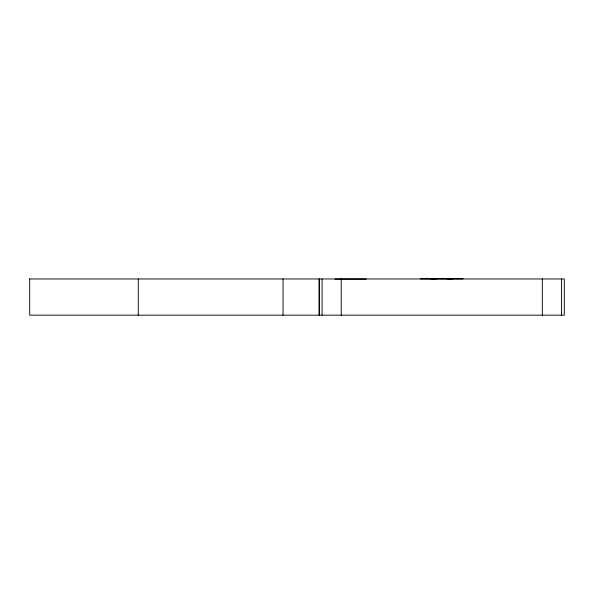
<?xml version="1.0" encoding="UTF-8"?>
<svg xmlns="http://www.w3.org/2000/svg" width="594" height="594" viewBox="0 0 594 594"><rect width="100%" height="100%" fill="white"/><g stroke="black" fill="none" stroke-linecap="round" stroke-linejoin="round"><path stroke-width="0.89" d="M138.276 315.154L138.276 278.965M283.034 315.154L283.034 278.965M334.897 279.091L366.246 279.091M430.917 278.861L452.606 278.861M447.208 278.846L463.127 278.861M420.404 278.861L436.323 278.876M561.449 278.965L561.449 315.154M542.3 278.965L542.3 315.154M341.231 278.965L341.231 315.154M322.074 278.965L322.074 315.154M29.7 278.965L29.7 315.154L564.3 315.154L564.3 278.965L29.7 278.965M319.23 278.965L319.23 315.154L319.23 278.965"/></g></svg>
